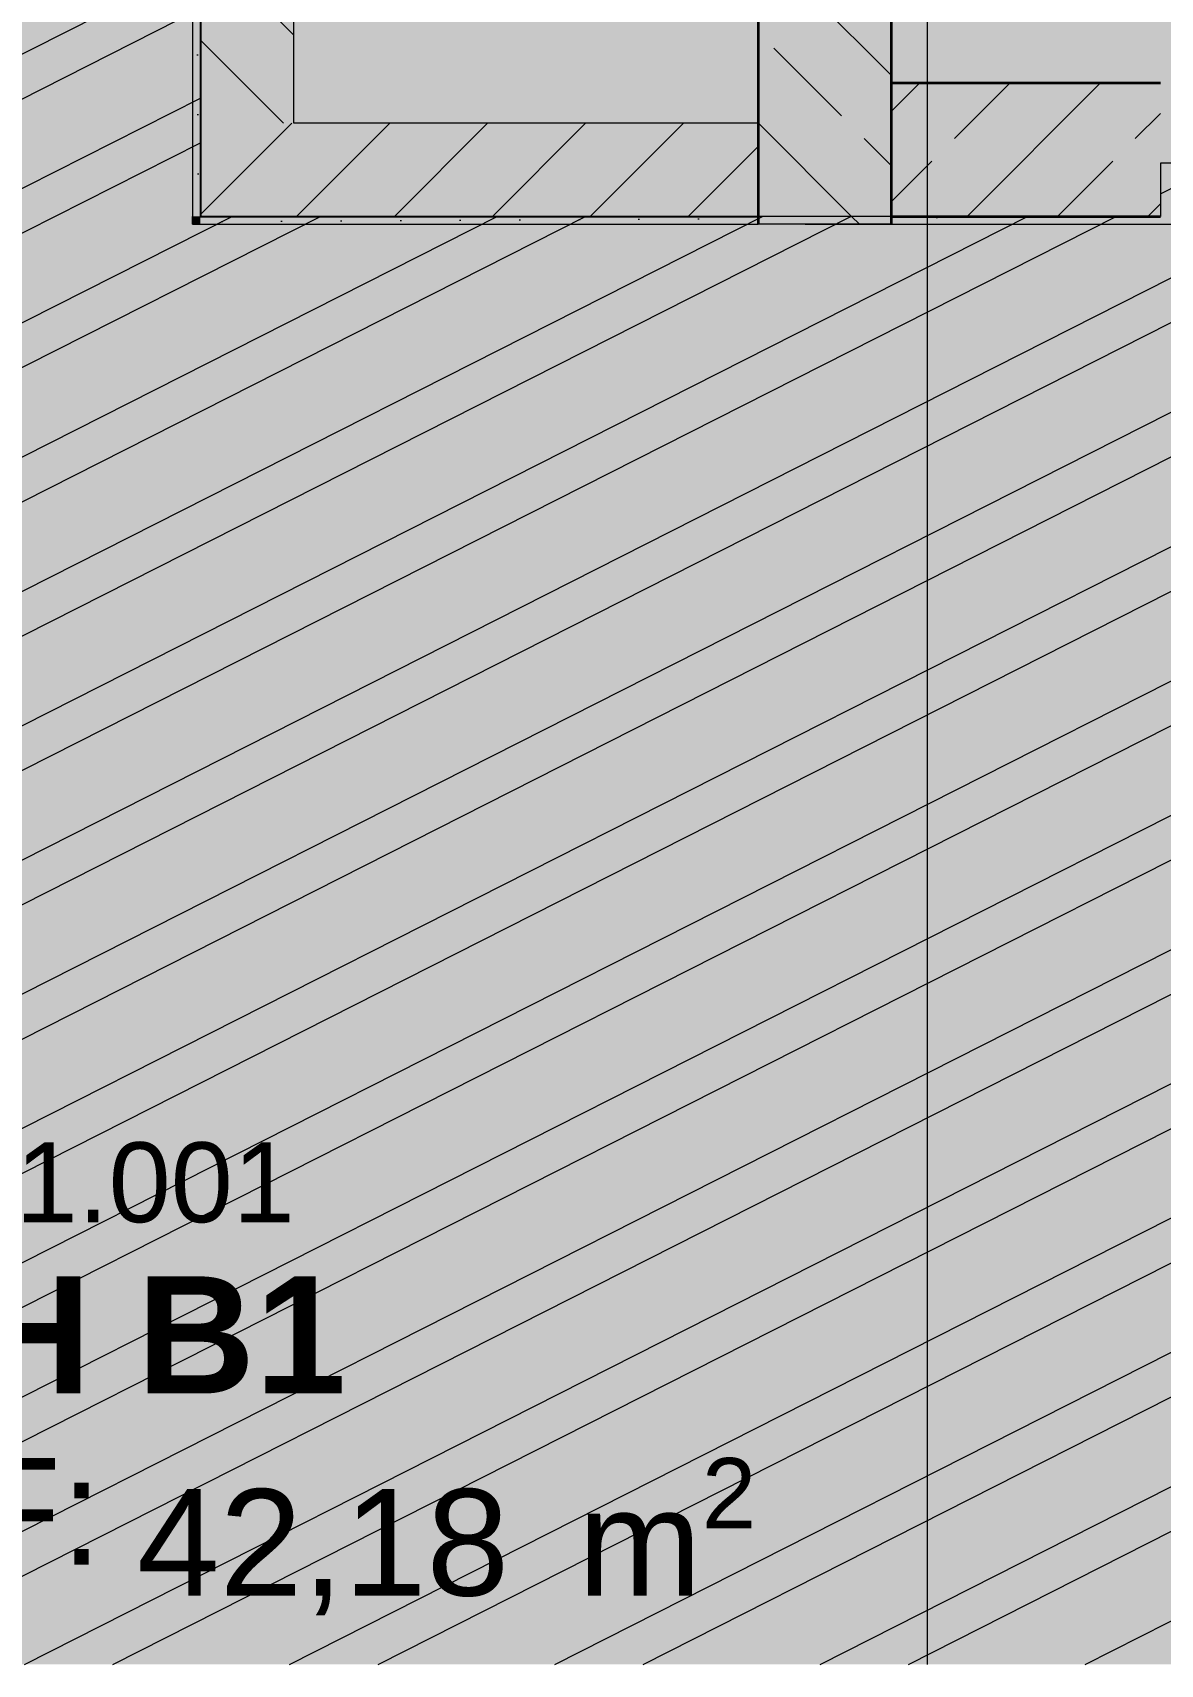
# Model space of a CAD drawing. Header units: metres. Extents: x 101 to 346, y 66 to 213.
# Drawn here: x 120.275 to 122.392, y 79.307 to 82.372 of the extents above; entities that cross this region are included whole.
import ezdxf

# ---------------------------------------------------------------- set-up
doc = ezdxf.new("R2010")
doc.units = ezdxf.units.M
doc.header["$MEASUREMENT"] = 0
doc.linetypes.add('Strichlinie', pattern=[0.004, 0.003, -0.001])
doc.linetypes.add('Strichpunktlinie', pattern=[0.006703, 0.003528, -0.001764, 0, -0.001411])
for name, color, linetype in [('00  Raster', 7, 'Continuous'), ('10  Wand Massiv', 7, 'Continuous'), ('10  Wand Massiv_Schnittschraffur', 7, 'Continuous'), ('20  Boden Aufbauten', 7, 'Continuous'), ('20  Boden Aufbauten_Deckschraffur', 7, 'Continuous'), ('50  NUF - Raumstempel', 7, 'Continuous'), ('Neubau_10  Treppen + Rampen', 7, 'Continuous')]:
    doc.layers.add(name, color=color, linetype=linetype)
doc.styles.add('ERSTELLTER_STIL_1', font='')
doc.styles.add('ERSTELLTER_STIL_2', font='arial.ttf')
doc.styles.get('ERSTELLTER_STIL_1').set_extended_font_data('Arial')
pattern_1 = [(315, (13.479, 22.35165), (0.16970563, 0.16970563), []), (315, (13.56385, 22.4365), (0.16970563, 0.16970563), [0.18, -0.06])]
pattern_2 = [(26.86749, (13.479, 22.351647), (-0.022596431, 0.044602705), [0, -0.05])]
pattern_3 = [(45.00004, (13.479, 22.35165), (-0.09192394, 0.09192382), [])]

msp = doc.modelspace()

# ---------------------------------------------------------------- hatches: boundary and pattern name
at = {"layer": '10  Wand Massiv_Schnittschraffur', "linetype": 'Continuous', "lineweight": 0, "true_color": 0xffffff}
for points in [[(120.7654, 84.9269), (120.5904, 84.9131), (120.5904, 82.2019), (120.7654, 82.2019)], [(121.6374, 84.9269), (121.6374, 82.2019), (121.8874, 82.0119), (121.8874, 84.9269)], [(120.5904, 84.9131), (120.5754, 84.9119), (120.5754, 82.0269), (120.5904, 82.0269)], [(122.3924, 82.2769), (121.8874, 82.2769), (121.8874, 82.0269), (122.3924, 82.0269)], [(120.7654, 82.2019), (120.5904, 82.2019), (120.5904, 82.0269)], [(120.5904, 82.0269), (120.7654, 82.0269), (120.7654, 82.2019)], [(120.7654, 82.2019), (120.7654, 82.0269), (121.6374, 82.0269), (121.6374, 82.2019)], [(121.8677, 82.0269), (121.6374, 82.2019), (121.6374, 82.0269)], [(120.5904, 82.0269), (120.5754, 82.0269), (120.5754, 82.0119)], [(120.5754, 82.0119), (120.5904, 82.0119), (120.5904, 82.0269)], [(120.5904, 82.0269), (120.5904, 82.0119), (121.6374, 82.0119), (121.6374, 82.0269)], [(121.8677, 82.0269), (121.6374, 82.0269), (121.6374, 82.0119), (121.8874, 82.0119)], [(122.3924, 82.0269), (121.8874, 82.0269), (121.8874, 82.0119), (122.3924, 82.0119)]]:
    msp.add_hatch(color=7, dxfattribs=at).paths.add_polyline_path(points)
at = {"layer": '10  Wand Massiv_Schnittschraffur', "linetype": 'Continuous', "lineweight": 13, "true_color": 0x000100}
h = msp.add_hatch(dxfattribs=at)
h.set_pattern_fill('MW_Kalksandstein_0008', color=98, style=0, pattern_type=2)
h.set_pattern_definition([(315.00004, (13.479, 22.35165), (0.09192381, 0.09192395), [])])
h.paths.add_polyline_path([(120.7654, 84.9269), (120.5904, 84.9131), (120.5904, 82.2019), (120.7654, 82.2019)])
h = msp.add_hatch(dxfattribs=at)
h.set_pattern_fill('Beton__Stahlbeton_0008', color=98, style=0, pattern_type=2)
h.set_pattern_definition(pattern_1)
h.paths.add_polyline_path([(121.6374, 84.9269), (121.6374, 82.2019), (121.8874, 82.0119), (121.8874, 84.9269)])
h = msp.add_hatch(dxfattribs=at)
h.set_pattern_fill('Gips_0008', color=98, style=0, pattern_type=2)
h.set_pattern_definition(pattern_2)
h.paths.add_polyline_path([(120.5904, 84.9131), (120.5754, 84.9119), (120.5754, 82.0269), (120.5904, 82.0269)])
h = msp.add_hatch(dxfattribs=at)
h.set_pattern_fill('Beton__Stahlbeton_0008', color=98, style=0, pattern_type=2)
h.set_pattern_definition([(45, (13.479, 22.35165), (-0.16970563, 0.16970563), []), (45, (13.39415, 22.4365), (-0.16970563, 0.16970563), [0.18, -0.06])])
h.paths.add_polyline_path([(122.3924, 82.2769), (121.8874, 82.2769), (121.8874, 82.0269), (122.3924, 82.0269)])
h = msp.add_hatch(dxfattribs=at)
h.set_pattern_fill('MW_Kalksandstein_0008', color=98, style=0, pattern_type=2)
h.set_pattern_definition(pattern_3)
h.paths.add_polyline_path([(120.7654, 82.2019), (120.5904, 82.2019), (120.5904, 82.0269)])
h = msp.add_hatch(dxfattribs=at)
h.set_pattern_fill('MW_Kalksandstein_0008', color=98, style=0, pattern_type=2)
h.set_pattern_definition(pattern_3)
h.paths.add_polyline_path([(120.5904, 82.0269), (120.7654, 82.0269), (120.7654, 82.2019)])
h = msp.add_hatch(dxfattribs=at)
h.set_pattern_fill('MW_Kalksandstein_0008', color=98, style=0, pattern_type=2)
h.set_pattern_definition(pattern_3)
h.paths.add_polyline_path([(120.7654, 82.2019), (120.7654, 82.0269), (121.6374, 82.0269), (121.6374, 82.2019)])
h = msp.add_hatch(dxfattribs=at)
h.set_pattern_fill('Beton__Stahlbeton_0008', color=98, style=0, pattern_type=2)
h.set_pattern_definition(pattern_1)
h.paths.add_polyline_path([(121.8677, 82.0269), (121.6374, 82.2019), (121.6374, 82.0269)])
h = msp.add_hatch(dxfattribs=at)
h.set_pattern_fill('Gips_0008', color=98, style=0, pattern_type=2)
h.set_pattern_definition(pattern_2)
h.paths.add_polyline_path([(120.5904, 82.0269), (120.5754, 82.0269), (120.5754, 82.0119)])
h = msp.add_hatch(dxfattribs=at)
h.set_pattern_fill('Gips_0008', color=98, style=0, pattern_type=2)
h.set_pattern_definition(pattern_2)
h.paths.add_polyline_path([(120.5754, 82.0119), (120.5904, 82.0119), (120.5904, 82.0269)])
h = msp.add_hatch(dxfattribs=at)
h.set_pattern_fill('Gips_0008', color=98, style=0, pattern_type=2)
h.set_pattern_definition(pattern_2)
h.paths.add_polyline_path([(120.5904, 82.0269), (120.5904, 82.0119), (121.6374, 82.0119), (121.6374, 82.0269)])
h = msp.add_hatch(dxfattribs=at)
h.set_pattern_fill('Beton__Stahlbeton_0008', color=98, style=0, pattern_type=2)
h.set_pattern_definition(pattern_1)
h.paths.add_polyline_path([(121.8677, 82.0269), (121.6374, 82.0269), (121.6374, 82.0119), (121.8874, 82.0119)])
h = msp.add_hatch(dxfattribs=at)
h.set_pattern_fill('Gips_0008', color=98, style=0, pattern_type=2)
h.set_pattern_definition(pattern_2)
h.paths.add_polyline_path([(122.3924, 82.0269), (121.8874, 82.0269), (121.8874, 82.0119), (122.3924, 82.0119)])
at = {"layer": '20  Boden Aufbauten_Deckschraffur', "linetype": 'Continuous', "lineweight": 18, "true_color": 0xfff4ea}
msp.add_hatch(color=7, dxfattribs=at).paths.add_polyline_path([(118.2304, 82.0269), (118.2304, 79.3072), (123.9374, 79.3072), (123.9374, 82.0269), (123.4424, 82.0269), (123.4424, 82.1269), (122.3924, 82.1269), (122.3924, 82.0269), (120.5904, 82.0269), (120.5904, 84.9269), (120.2754, 84.9269), (120.2754, 85.1788), (118.7954, 85.1788), (118.7954, 84.9269), (118.4804, 84.9269), (118.4804, 82.0269)])
at = {"layer": '20  Boden Aufbauten_Deckschraffur', "linetype": 'Continuous', "lineweight": 18}
h = msp.add_hatch(dxfattribs=at)
h.set_pattern_fill('Stahl_0008', color=8, style=0, pattern_type=2)
h.set_pattern_definition([(26.86749, (13.479, 22.35165), (-0.10168394, 0.20071217), []), (26.86749, (13.4451, 22.41855), (-0.10168394, 0.20071217), [])])
h.paths.add_polyline_path([(118.2304, 82.0269), (118.2304, 79.3072), (123.9374, 79.3072), (123.9374, 82.0269), (123.4424, 82.0269), (123.4424, 82.1269), (122.3924, 82.1269), (122.3924, 82.0269), (120.5904, 82.0269), (120.5904, 84.9269), (120.2754, 84.9269), (120.2754, 85.1788), (118.7954, 85.1788), (118.7954, 84.9269), (118.4804, 84.9269), (118.4804, 82.0269)])
at = {"layer": 'Neubau_10  Treppen + Rampen', "linetype": 'Continuous', "lineweight": 0, "true_color": 0x8f8f8f}
msp.add_hatch(color=252, dxfattribs=at).paths.add_polyline_path([(117.82, 84.9269), (117.82, 79.3072), (124.5373, 79.3072), (124.5373, 84.9269)])

# ---------------------------------------------------------------- linework, layer by layer
at = {"layer": '00  Raster', "color": 7, "linetype": 'Strichpunktlinie', "lineweight": 13, "ltscale": 1000}
msp.add_line((121.9554, 79.3072), (121.9554, 102.9769), dxfattribs=at)
at = {"layer": '10  Wand Massiv', "color": 7, "linetype": 'Continuous', "lineweight": 25, "ltscale": 1000}
for p, q in [((120.5904, 84.9131), (120.5904, 82.2019)), ((120.5904, 82.2019), (120.5904, 82.0269)), ((120.5904, 82.2019), (120.5904, 82.0269)), ((120.5904, 82.0269), (120.7654, 82.0269)), ((120.7654, 82.0269), (121.6374, 82.0269))]:
    msp.add_line(p, q, dxfattribs=at)
at = {"layer": '10  Wand Massiv', "color": 7, "linetype": 'Continuous', "lineweight": 35, "ltscale": 1000}
for p, q in [((121.6374, 82.2019), (121.6374, 82.0269)), ((121.6374, 82.2019), (121.6374, 82.0269)), ((121.6374, 82.0269), (121.6374, 82.0119)), ((121.6374, 82.0269), (121.6374, 82.0119)), ((121.8874, 82.0269), (122.3924, 82.0269))]:
    msp.add_line(p, q, dxfattribs=at)
at = {"layer": '10  Wand Massiv', "color": 7, "linetype": 'Continuous', "lineweight": 13, "ltscale": 1000, "flags": 128}
for points in [[(120.7654, 82.2019), (120.7654, 84.9269)], [(120.5754, 84.9119), (120.5754, 82.0269)], [(121.6374, 82.2019), (120.7654, 82.2019)], [(120.5754, 82.0119), (120.5754, 82.0269)], [(120.5754, 82.0119), (121.6374, 82.0119)], [(121.8874, 82.0119), (121.8874, 82.0269)], [(121.8874, 82.0119), (122.3924, 82.0119)]]:
    msp.add_lwpolyline(points, dxfattribs=at)
at = {"layer": '10  Wand Massiv', "color": 7, "linetype": 'Continuous', "lineweight": 35, "ltscale": 1000, "flags": 128}
for points in [[(121.6374, 84.9269), (121.6374, 82.2019)], [(121.8874, 82.0119), (121.8874, 84.9269)], [(122.3924, 82.2769), (121.8874, 82.2769)]]:
    msp.add_lwpolyline(points, dxfattribs=at)
at = {"layer": '10  Wand Massiv', "color": 7, "linetype": 'Continuous', "lineweight": 18, "ltscale": 1000, "flags": 128}
for points in [[(121.8874, 82.0269), (121.8874, 82.2769)], [(121.8874, 82.0119), (121.6374, 82.0119)]]:
    msp.add_lwpolyline(points, dxfattribs=at)
at = {"layer": '20  Boden Aufbauten', "color": 7, "linetype": 'Continuous', "lineweight": 13, "ltscale": 1000, "flags": 128}
msp.add_lwpolyline([(123.9374, 79.3072), (123.9374, 82.0269), (123.4424, 82.0269), (123.4424, 82.1269), (122.3924, 82.1269), (122.3924, 82.0269), (120.5904, 82.0269), (120.5904, 84.9269), (120.2754, 84.9269), (120.2754, 85.1788), (118.7954, 85.1788), (118.7954, 84.9269), (118.4804, 84.9269), (118.4804, 82.0269), (118.2304, 82.0269), (118.2304, 79.3072)], dxfattribs=at)
at = {"layer": '50  NUF - Raumstempel', "color": 7, "linetype": 'Strichlinie', "lineweight": 13, "ltscale": 1000, "flags": 128}
msp.add_lwpolyline([(118.2304, 79.3072), (118.2304, 82.0269), (118.4954, 82.0269), (118.4954, 84.9119), (120.5754, 84.9119), (120.5754, 82.0119), (123.9224, 82.0119), (123.9224, 79.3072)], dxfattribs=at)

# ---------------------------------------------------------------- texts
at = {"layer": '50  NUF - Raumstempel', "color": 7, "linetype": 'Continuous', "lineweight": 13, "attachment_point": 1}
for s, insert, char_height, style in [('\\A1;{\\pql;\\pt0;\\fArial|b0|i0|c0|p38;B.04.1.001}', (119.7541, 80.2877), 0.15, 'ERSTELLTER_STIL_1'), ('\\A1;{\\pqj;\\pt0;\\fArial|b1|i0|c0|p38;TRH B1}', (119.7541, 80.036), 0.22, 'ERSTELLTER_STIL_2'), ('\\A1;{\\pqj;\\pt0;\\fArial|b0|i0|c0|p38;NRF: }', (119.7541, 79.6948), 0.2, 'ERSTELLTER_STIL_1'), ('\\A1;{\\pql;\\pt0,0.2;\\fArial|b0|i0|c0|p38;42,18\\fArial|b0|i0|c0|p38;\\A1{\\H.66x;\\S^  ;}\\fArial|b0|i0|c0|p38; m\\fArial|b0|i0|c0|p38;\\A1{\\H.66x;\\S2^  ;}}', (120.4709, 79.6948), 0.2, 'ERSTELLTER_STIL_1')]:
    msp.add_mtext(s, dxfattribs=dict(at, insert=insert, char_height=char_height, style=style))

doc.saveas('drawing.dxf')
